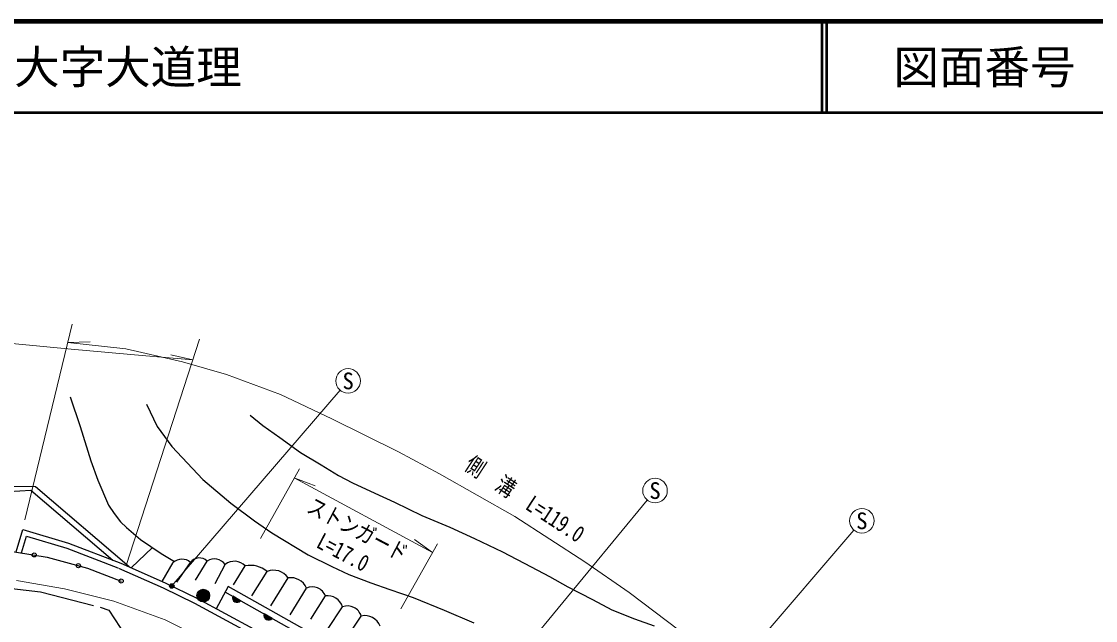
# Model space of a CAD drawing. Units: millimetres at full size, sheet at 1:1000; details may follow other scales. Extents: x 40000 to 680000, y 20000 to 380000.
# Drawn here: x 420836 to 538816, y 314216 to 380000 of the extents above; entities that cross this region are included whole.
import ezdxf
from ezdxf.enums import TextEntityAlignment as Align

# ---------------------------------------------------------------- set-up
doc = ezdxf.new("R2010")
doc.units = ezdxf.units.MM
doc.header["$LTSCALE"] = 1000
doc.linetypes.add('CHAIN', pattern=[18.5, 12, -1.5, 3.5, -1.5])
doc.linetypes.add('DASHED', pattern=[7.5, 6, -1.5])
for name, color, linetype, lineweight in [('M-BGD', 7, 'Continuous', 25), ('M-BMK', 2, 'CHAIN', 13), ('M-BMK-ROW', 30, 'DASHED', 25), ('M-STR-HTXT', 7, 'Continuous', 13), ('M-STR-STRC', 7, 'Continuous', 25), ('M-TTL', 2, 'Continuous', 140), ('M-TTL-LINE', 7, 'Continuous', 50)]:
    doc.layers.add(name, color=color, linetype=linetype, lineweight=lineweight)
doc.layers.add('M-TTL-TXT', color=7, linetype='Continuous')
doc.styles.add('ＭＳ ゴシック', font='')
doc.styles.get('ＭＳ ゴシック').set_extended_font_data('MS Gothic')

msp = doc.modelspace()

# ---------------------------------------------------------------- hatches: boundary and pattern name
at = {"layer": 'M-BGD'}
for points in [[(441499, 316955, -0.41421), (440799, 316255, -0.41421), (440099, 316955, -1)], [(444902, 316394, -0.82183), (444038, 316880)], [(448364, 314448, -0.82183), (447500, 314934)]]:
    msp.add_hatch(color=256, dxfattribs=at).paths.add_polyline_path(points)
at = {"layer": 'M-STR-STRC'}
msp.add_hatch(color=256, dxfattribs=at).paths.add_polyline_path([(437595, 318024, -0.41421), (437362, 317758, -0.41421), (437096, 317991, -1)])

# ---------------------------------------------------------------- linework, layer by layer
at = {"layer": 'M-BGD'}
for p, q in [((420842, 321644), (421383, 323479)), ((432895, 319998), (435212, 322242)), ((436297, 318503), (437486, 320583)), ((437891, 318433), (439414, 320597)), ((439946, 318656), (441231, 320737)), ((442114, 318265), (443219, 320359)), ((444142, 318138), (445414, 320204)), ((446142, 316908), (447820, 319589)), ((448213, 315818), (450113, 318890)), ((443555, 317954), (442229, 315508)), ((459281, 309115), (443555, 317954)), ((450338, 314852), (452141, 317784)), ((458938, 308504), (443212, 317344)), ((444902, 316394), (444038, 316880)), ((452634, 314350), (454227, 316919)), ((454465, 313230), (456101, 315730)), ((448364, 314448), (447500, 314934)), ((456214, 311790), (458156, 314708))]:
    msp.add_line(p, q, dxfattribs=at)
for points in [[(426166, 338793), (427293, 335540), (428445, 331756), (429218, 329617), (430386, 326873), (431006, 325969), (431729, 325062), (432372, 324431), (433911, 323123), (436184, 321585), (437645, 320705)], [(434574, 337966), (435726, 335522), (437342, 333321), (440757, 329706), (443815, 327088), (446441, 325149), (448320, 323837), (452321, 321434), (454939, 320133), (456798, 319285), (459202, 318356), (461283, 317609), (463849, 316761), (467283, 315347), (470536, 313953)], [(445964, 336771), (447359, 335634), (449201, 334306), (451476, 332671), (453768, 331317), (455649, 330154), (457186, 329350), (459656, 328187), (461797, 327225), (464813, 325761), (467872, 324454), (470595, 323240), (473683, 321761), (476815, 320110), (478840, 319033), (480836, 317928), (483559, 316514), (485699, 315394), (488184, 314404), (490339, 313629)], [(432659, 320102), (422363, 328908), (417729, 328944), (409005, 326073)], [(409005, 326073), (411342, 325779), (418197, 328301), (421868, 328526), (430883, 320836)], [(420245, 321740), (420979, 324228), (426000, 322715), (431738, 320507), (436637, 318353), (440104, 316660), (446315, 313294), (459962, 305716), (469292, 300515), (478224, 295619), (480646, 293924), (484231, 291333), (487049, 289011), (490222, 286289), (493814, 282745), (496709, 279607), (500124, 275546), (503973, 270486), (507604, 265299), (511640, 259614), (516079, 252675)], [(393684, 319563), (398115, 320953), (403274, 322037), (408486, 322679), (413372, 322545), (418462, 322027), (423674, 321188), (428088, 319965), (431789, 318550)]]:
    msp.add_lwpolyline(points, dxfattribs=at)
at = {"layer": 'M-BGD', "linetype": 'DASHED'}
msp.add_lwpolyline([(421383, 323479), (425805, 322147), (431509, 319952), (436384, 317809), (439829, 316127), (446026, 312768), (459670, 305192), (469002, 299990), (477906, 295109), (480298, 293435), (483865, 290858), (486663, 288551), (489815, 285847), (493383, 282328), (496258, 279211), (499655, 275171), (503488, 270132), (507114, 264953), (511143, 259279), (515568, 252360)], dxfattribs=at)
at = {"layer": 'M-BGD'}
for centre, radius in [((422235, 321420), 225), ((427088, 320243), 225), ((431789, 318550), 225), ((440799, 316955), 700)]:
    msp.add_circle(centre, radius, dxfattribs=at)
for centre, radius, start, end in [((438458, 319482), 1470, 49.39752, 131.43204), ((440383, 319881), 1205, 45.26674, 143.52223), ((442028, 319512), 1461, 35.41499, 123.04943), ((444234, 319118), 1604, 42.62986, 129.29946), ((446017, 317549), 2722, 48.5348, 102.7901), ((448544, 317856), 1879, 33.37693, 112.69266), ((450422, 317043), 1872, 23.32435, 99.50007), ((452765, 316341), 1572, 21.55192, 113.36755), ((444518, 316722), 505, 161.82903, 319.48722), ((454452, 315202), 1731, 17.7414, 97.45914), ((456629, 314214), 1605, 17.92168, 109.2226), ((447980, 314776), 505, 161.82903, 319.48722), ((458559, 312969), 1785, 20.86425, 103.0413)]:
    msp.add_arc(centre, radius, start, end, dxfattribs=at)
at = {"layer": 'M-BMK'}
msp.add_lwpolyline([(420279, 318594), (425547, 317703), (430967, 316338), (436628, 314283), (440990, 312137), (454095, 304849), (469136, 296687), (475737, 292712), (480896, 289073), (484902, 285893), (489703, 281593), (492645, 278493), (496069, 274916), (500445, 269484), (503869, 264908), (507294, 259980), (512819, 250668)], dxfattribs=at)
at = {"layer": 'M-BMK-ROW'}
msp.add_lwpolyline([(417759, 317961), (422918, 317359), (429490, 315679), (430439, 315352), (437384, 304780), (443017, 301363), (451318, 295719), (461916, 286697), (465674, 283587), (468880, 278498), (477656, 273189), (485053, 266687), (487388, 264206), (484602, 262463), (493952, 250440)], dxfattribs=at)
at = {"layer": 'M-STR-HTXT'}
for p, q in [((421195, 325260), (426411, 346763)), ((425922, 344750), (428376, 344826)), ((432332, 320246), (440377, 345099)), ((439650, 342855), (437256, 343400)), ((437346, 318007), (455836, 339507)), ((447090, 323214), (451358, 330857)), ((450805, 329867), (465996, 321675)), ((450805, 329867), (453107, 329014)), ((468191, 301532), (489571, 327442)), ((484330, 291579), (512272, 324142)), ((462489, 315512), (466535, 322624)), ((465996, 321675), (464018, 323130))]:
    msp.add_line(p, q, dxfattribs=at)
for points in [[(385953, 344941), (401461, 345080), (413256, 345258), (426305, 344026), (434488, 343290), (439650, 342855)], [(425922, 344750), (432298, 344055), (438507, 342636), (443358, 341220), (449284, 339023), (454944, 336360), (462251, 332755), (466743, 330341), (475045, 325652), (482725, 320657), (487580, 317300), (495878, 311047), (504144, 304285), (511638, 297355), (520535, 288422), (525490, 282970), (531998, 275100), (538510, 266516)]]:
    msp.add_lwpolyline(points, dxfattribs=at)
for centre in [(456717, 340530), (490430, 328483), (513151, 325167)]:
    msp.add_circle(centre, 1350, dxfattribs=at)
at = {"layer": 'M-STR-STRC'}
msp.add_circle((437346, 318007), 250, dxfattribs=at)
at = {"layer": 'M-TTL'}
msp.add_line((680000, 380000), (40000, 380000), dxfattribs=at)
at = {"layer": 'M-TTL-LINE'}
for p, q in [((508747, 380000), (508747, 370000)), ((509247, 380000), (509247, 370000)), ((40000, 370000), (680000, 370000))]:
    msp.add_line(p, q, dxfattribs=at)

# ---------------------------------------------------------------- texts
at = {"layer": 'M-STR-HTXT', "style": 'ＭＳ ゴシック'}
for p in [(456717, 340530), (490430, 328483), (513151, 325167)]:
    msp.add_text('S', height=1833, dxfattribs=at).set_placement(p, align=Align.MIDDLE_CENTER)
at = {"layer": 'M-STR-HTXT', "style": 'ＭＳ ゴシック', "width": 0.8}
for s, rotation, p in [('側\u3000溝\u3000L=119.0', 326.809, (475334, 326344)), ('ストンガード', 332.321, (457095, 322918)), ('L=17.0', 332.321, (455492, 320426))]:
    msp.add_text(s, height=1833, rotation=rotation, dxfattribs=at).set_placement(p, align=Align.BOTTOM_CENTER)
at = {"layer": 'M-TTL-TXT', "style": 'ＭＳ ゴシック'}
msp.add_text('周南市大字大道理', height=3666, dxfattribs=at).set_placement((405024, 375000), align=Align.MIDDLE_LEFT)
msp.add_text('図面番号', height=3666, dxfattribs=at).set_placement((526622, 375000), align=Align.MIDDLE_CENTER)

doc.saveas('drawing.dxf')
